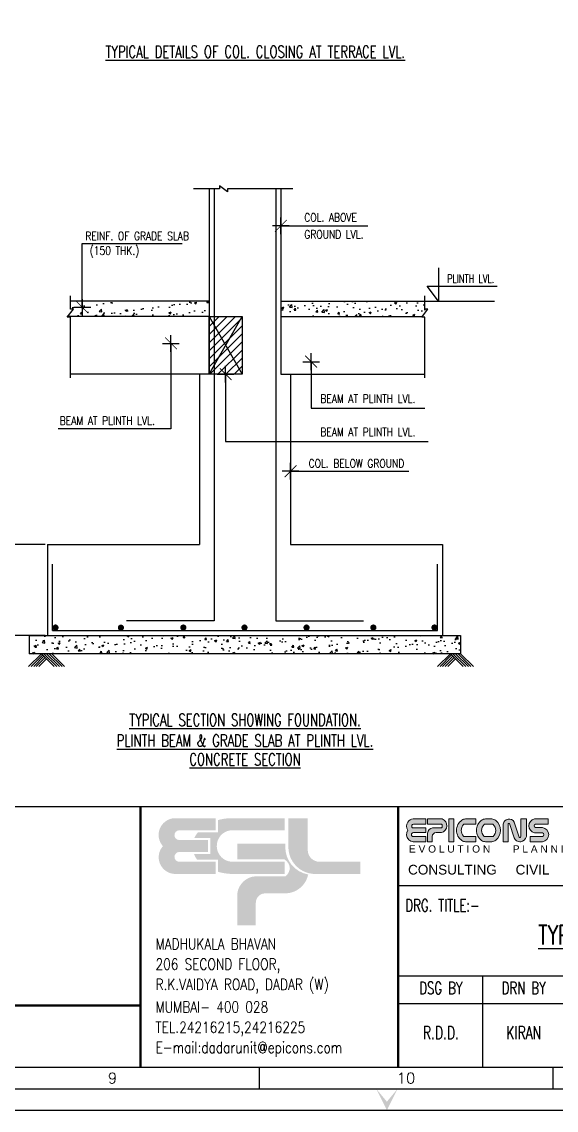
# Model space of a CAD drawing. Extents: x 520771 to 639546, y -254136 to -170582.
# Drawn here: x 601327 to 618923, y -254136 to -218305 of the extents above; entities that cross this region are included whole.
import ezdxf
from ezdxf.enums import TextEntityAlignment as Align
from ezdxf.lldxf.tags import DXFTag

# ---------------------------------------------------------------- set-up
doc = ezdxf.new("R2010")
doc.units = 0
doc.header["$LTSCALE"] = 500
doc.header["$MEASUREMENT"] = 0
doc.layers.get('DEFPOINTS').update_dxf_attribs({"color": 4})
for name, color, linetype, lineweight in [('00 ECPL LOGO', 250, 'Continuous', 20), ('00 ELEV-2', 9, 'Continuous', 30), ('HEADING-TXT', 1, 'Continuous', 25)]:
    doc.layers.add(name, color=color, linetype=linetype, lineweight=lineweight)
for name, color, linetype in [('BEAM', 4, 'Continuous'), ('BRAKE LINE', 8, 'Continuous'), ('DIM', 5, 'Continuous'), ('FOOT', 4, 'Continuous'), ('P.C.C.', 8, 'Continuous'), ('PNA', 10, 'Continuous'), ('REINFORCEMENT', 6, 'Continuous'), ('S-BEAM OUTER', 4, 'Continuous'), ('S-CUT LINE', 8, 'Continuous'), ('S-LEVEL SECTION', 3, 'Continuous'), ('S-TEXT-1', 4, 'Continuous'), ('ST', 6, 'Continuous'), ('TEXT', 4, 'Continuous'), ('TEXT (SHEET)', 4, 'Continuous'), ('TXT', 4, 'Continuous')]:
    doc.layers.add(name, color=color, linetype=linetype)
doc.styles.add('ROMANS', font='r.shx', dxfattribs={"width": 0.7, "bigfont": 'bigfont.shx'})
doc.styles.add('ROMENT', font='r.shx', dxfattribs={"bigfont": 'bigfont.shx'})
doc.styles.add('SEC. TEXT', font='arial.ttf', dxfattribs={"height": 180})
tags = doc.linetypes.add('HIDDEN', pattern=[0.375, 0.25, -0.125]).pattern_tags.tags
tags[6:7] = [DXFTag(74, 4), DXFTag(75, 0), DXFTag(340, '0'), DXFTag(46, 1.0), DXFTag(50, 0.0), DXFTag(44, 0.0), DXFTag(45, 0.0)]
tags[4:5] = [DXFTag(74, 4), DXFTag(75, 0), DXFTag(340, '0'), DXFTag(46, 1.0), DXFTag(50, 0.0), DXFTag(44, 0.0), DXFTag(45, 0.0)]
doc.dimstyles.new('Copy of INT2TIMES', dxfattribs={"dimtxt": 300, "dimasz": 275, "dimexe": 75, "dimexo": 75, "dimgap": 40, "dimtad": 1, "dimdec": 0, "dimlfac": 0.5, "dimrnd": 5, "dimzin": 0, "dimdsep": 46, "dimtxsty": 'ROMANS', "dimcen": -1, "dimclrd": 5, "dimclre": 5, "dimclrt": 4, "dimadec": 0, "dimazin": 0, "dimtfac": 1, "dimtdec": 0, "dimtix": 1, "dimtofl": 0, "dimtmove": 2, "dimatfit": 3, "dimfxl": 1, "dimtolj": 1, "dimtzin": 0, "dimarcsym": 0})
doc.dimstyles.new('INT$7', dxfattribs={"dimtxt": 9, "dimasz": 8, "dimexe": 8, "dimexo": 3, "dimgap": 2, "dimtad": 1, "dimdec": 0, "dimzin": 0, "dimdsep": 46, "dimtxsty": 'ROMANS', "dimblk": 'DIMTICK', "dimcen": -0.25, "dimclrd": 5, "dimclre": 5, "dimclrt": 4, "dimadec": 0, "dimazin": 0, "dimtfac": 1, "dimtdec": 0, "dimtix": 1, "dimtofl": 0, "dimtmove": 2, "dimatfit": 3, "dimldrblk": 'DIMTICK', "dimfxl": 1, "dimtolj": 1, "dimtzin": 0, "dimarcsym": 0})
pattern_1 = [(49.99999999999999, (-137570.0930868478, -79479.31224440603), (717.2601826007532, -62.7521349825951), [75, -825]), (355, (-137570.0930868478, -79479.31224440603), (-138.751333613, 752.1921337000117), [60, -660]), (100.45144446, (-137510.3214058464, -79484.54158840614), (578.5088467271117, 689.4399909686293), [63.74019199999999, -701.1421119999994]), (46.18419999999999, (-137570.0930868478, -79279.31224440603), (1067.241330671572, -165.5192807930765), [112.4999999999998, -1237.499999999997]), (96.63563548999991, (-137481.1563418477, -79293.1055514061), (934.6619456742284, 974.1186007745504), [95.61034199999976, -1051.713759999996]), (351.1841639899999, (-137570.0930868478, -79279.31224440603), (934.6619450547732, 974.1186002699899), [90, -990.000001]), (21, (-137470.0930868459, -79329.31224440603), (596.9070521184617, -402.6188906653388), [75, -825]), (326, (-137470.0930868459, -79329.31224440603), (243.3153319215817, 725.150045046853), [60, -660]), (71.45144474, (-137420.3508328467, -79362.86381840619), (840.2223767299713, 322.5311528063538), [63.74019000000001, -701.142112]), (37.50000000000001, (-137570.0930868478, -79479.31224440603), (12.15985531729067, 332.8938538313115), [0, -652, 0, -670, 0, -662.5]), (7.499999999999999, (-137570.0930868478, -79479.31224440603), (263.0695374421486, 394.4117118823602), [0, -382, 0, -637, 0, -252.5]), (327.5, (-137793.0930868478, -79479.31224440603), (533.822436172409, -22.5548717343798), [0, -250, 0, -780, 0, -1035]), (317.5, (-137893.0930868478, -79479.31224440603), (583.1861693423863, 100.1049823323176), [0, -325, 0, -518, 0, -735])]

# ---------------------------------------------------------------- blocks, each defined once
blk = doc.blocks.new('FOLDER')
at = {"layer": 'PNA'}
for points in [[(-1250.000000000007, 2500.000000000011), (-7.275957614183426e-12, 9.094947017729282e-12), (-7.275957614183426e-12, 1000.000000000013)], [(1249.999999999993, 2500.000000000011), (-7.275957614183426e-12, 1.091393642127514e-11), (-7.275957614183426e-12, 1000.000000000013)]]:
    blk.add_solid(points, dxfattribs=at)
blk = doc.blocks.new('ecpl logo')
at = {"layer": '00 ECPL LOGO'}
for color, points in [(256, [(350.5923017840832, -827.3267646749155, 0.6211107766520269), (585.6956766806543, -1401.328495729074), (1441.580561602488, -1401.328495729074), (1441.580561602488, -1150.505894487258), (682.1465192530304, -1150.505894478527, -0.9176221918792226), (682.1465193368495, -948.3661412894144), (1284.753419801593, -948.3661412894144), (1284.753419801593, -701.6520430384553), (682.1427403278649, -701.6520430297242, -0.9261635560527762), (682.1427404675633, -501.2550825856742), (1441.580561602488, -501.2550825856742), (1441.580561602488, -251.4789943037322), (581.1371545568109, -251.4789944477961, 0.6211107754214121), (350.592301979661, -827.3267644871958)]), (152, [(2940.105701673776, -251.4789943037322), (2940.105701673776, -862.971214949328, 0.3843289899379761), (3452.513358265162, -1401.328495729074), (4422.41144663468, -1401.328495729074), (4422.41144663468, -1150.505894487258), (3581.901233483106, -1150.505894487258, -0.414213562373095), (3339.846685266122, -908.4513462912291), (3339.846685266122, -251.4789943037322)]), (140, [(1886.913960173726, -778.8795466410811), (1886.913960173726, -1102.171838812472), (2861.933885773644, -1102.171838812472, -0.232111075158916), (2971.366746991873, -1281.433199605788, -0.1944005010835786), (2882.508521990851, -1449.662551403861), (2268.549262423068, -1449.662551456247, 0.364673925500523), (1886.913960173726, -1802.130281762918), (1886.913960173726, -2463.096533795004), (2268.549263596535, -2463.096533795004), (2268.549263596535, -1995.773920317122, -0.414213562373095), (2462.192902125418, -1802.130281762918), (2898.77458695136, -1802.130281762918, 0.3384985092886884), (3349.859607273713, -1412.404585559096, -0.3712723023390945), (2876.652473377064, -838.6422472081613), (2876.652473377064, -778.8795466410811)])]:
    blk.add_hatch(color=color, dxfattribs=at).paths.add_polyline_path(points)
h = blk.add_hatch(color=253, dxfattribs=at)
h.dxf.hatch_style = 1
h.paths.add_polyline_path([(994.6430252101272, -993.000769692997, 0.07147990656765756), (1056.301176574081, -1105.871266083675), (1486.215190000832, -1105.871266083675), (1486.215192291886, -1356.162420097797, 0.06538685948012943), (1775.568867994472, -1401.328495729074), (2861.933885773644, -1401.328495729074), (2861.933885773644, -1150.505894487258), (1775.56886729598, -1150.505894456699, -0.9108260288633195), (1741.57230668515, -501.2550825856742), (2861.933885773644, -501.2550825856742), (2861.933885773644, -251.4789943037322), (1775.568867603317, -251.4789942993666, 0.06948349696830311), (1486.215190000832, -290.5364665922825), (1486.215190000832, -545.8897109892569), (1070.519493751228, -545.8897109892569, 0.07240665332994954), (1002.553966509178, -657.0174146348727), (1329.388048227876, -657.0174146348727), (1329.388048227876, -993.000769692997)])
blk = doc.blocks.new('A1')
at = {"layer": '00 ECPL LOGO'}
h = blk.add_hatch(color=4, dxfattribs=at)
h.dxf.hatch_style = 1
h.paths.add_polyline_path([(65416.32532748685, 6563.977294792627), (65416.32532748685, 6681.606720985817), (65122.64717003994, 6681.606720985817, 0.2616358707957879), (64999.20911335491, 6612.268652477624, 0.2858408379366701), (65001.02320492745, 6424.015911918688, 0.3449017254041466), (65022.46170566243, 6205.467131383573, 0.2049917351981788), (65127.02924660046, 6160.71563819863), (65416.32532748685, 6160.71563819863), (65416.32532748685, 6276.364819689277), (65134.14768455934, 6276.364819689277, -1), (65127.5847165446, 6369.653135817354), (65416.32532748685, 6369.653135817354), (65416.32532748685, 6475.849178363658), (65134.14768455934, 6475.849178363658, -1), (65132.24577751209, 6563.977294792627)])
h = blk.add_hatch(color=4, dxfattribs=at)
h.dxf.hatch_style = 1
h.paths.add_polyline_path([(65787.26707784284, 6681.606720985817), (65454.73051124171, 6681.606720985817), (65454.73051124171, 6563.977294792627), (65771.07821604155, 6563.977294792627, -0.4405445300967682), (65771.07821604155, 6475.849178363658), (65570.36523839191, 6475.849178363658, 0.4142135623730951), (65454.73051124171, 6360.214451213806), (65454.73051124171, 6160.71563819863), (65563.02243321773, 6160.71563819863), (65563.02243321773, 6282.927090455052, -0.4142135623730951), (65649.74847858038, 6369.653135817354), (65771.07821604155, 6369.653135817354, 0.7578110330704236)])
h.paths.add_polyline_path([(66057.33198310074, 6681.606720985817), (65944.28458297078, 6681.606720985817), (65944.28458297078, 6160.71563819863), (66057.33198310074, 6160.71563819863)])
h.paths.add_polyline_path([(66562.0342040864, 6681.606720985817), (66323.9561476811, 6681.606720985817, 0.1542751128099965), (66240.88280960929, 6655.349480169449, 0.5196721722076538), (66240.88280969032, 6186.972878957955, 0.1542751126342965), (66323.9561476811, 6160.71563819863), (66562.0342040864, 6160.71563819863), (66562.0342040864, 6276.364819689277), (66298.90385112085, 6276.364819689277, -0.210355668819247), (66277.58427957364, 6285.749471366611, -0.3887068919456219), (66277.58427976829, 6554.592643327635, -0.2103556662197497), (66298.90385112085, 6563.977294792627), (66562.0342040864, 6563.977294792627)])
h.paths.add_polyline_path([(66927.36438659963, 6681.606720985817), (66780.21013388794, 6681.606720985817, 0.1590184077039844), (66694.96065552544, 6653.790873088148, 0.5079685555607164), (66694.96065552544, 6188.531486096299, 0.1590184077039775), (66780.21013388794, 6160.71563819863), (66927.36438659963, 6160.71563819863, 0.1737914576711908), (67019.18101020542, 6193.623458290096, 0.4723113917507903), (67019.18101036467, 6648.698900762569, 0.1737914580408644)])
h.paths.add_polyline_path([(66937.51138444908, 6563.977294792627, -0.1850521213143653), (66956.83121761691, 6556.573401519885, -0.4458936489019866), (66956.83121761691, 6283.768712962252, -0.1850521213142943), (66937.51138444908, 6276.364819689277), (66774.01034632802, 6276.364819689277, -0.1850521213143657), (66754.6905131602, 6283.768712962252, -0.4458936489019796), (66754.6905131602, 6556.573401519769, -0.1850521213142969), (66774.01034632802, 6563.977294792627)], flags=16)
h.paths.add_polyline_path([(67443.86440281395, 6611.189439728014, 0.7234346587531432), (67189.54050530691, 6563.977294792627), (67189.54050530691, 6160.71563819863), (67301.77846234583, 6160.71563819863), (67301.77846234583, 6563.977294792627, -0.7234346587529217), (67330.30066627462, 6575.377102972563), (67436.97580039513, 6251.559891877552, 0.7240771278037909), (67721.21452640009, 6276.611389815198), (67721.21452640009, 6681.606720985817), (67592.10835353762, 6681.606720985817), (67592.10835353762, 6277.946643620702, -0.7556609249475357), (67557.41019744903, 6266.516026816769)])
h.paths.add_polyline_path([(68218.01022291847, 6681.606720985817), (67905.05928822805, 6681.606720985817, 0.8237132352941078), (67905.05928822805, 6367.080263138372), (68089.46776935004, 6367.080263138372, -0.7132718676577892), (68089.46776935004, 6276.364819689277), (67808.88010392163, 6276.364819689277), (67808.88010392163, 6160.71563819863), (68089.46776935004, 6160.71563819863, 0.9003086005635502), (68089.46776935004, 6483.900246241452), (67927.56469699938, 6483.900246241452, -0.7469314079422107), (67927.56469699938, 6563.977294792627), (68218.01022291847, 6563.977294792627)])
at = {"color": 1}
for p, q in [((81794.4318832634, 6959.289192335507), (1968.578384675551, 6959.289192335536)), ((64791.55079205532, 5159.289192335551), (81794.4318832634, 5159.289192335551)), ((64791.55079205532, 3084.289192335173), (81794.4318832634, 3084.289192335071)), ((64791.55079205532, 2451.499543687534), (72548.36936675292, 2451.499543687491))]:
    blk.add_line(p, q, dxfattribs=at)
at = {"color": 5, "linetype": 'ByBlock', "lineweight": -2}
blk.add_line((66725.47478637681, 984.2891923351581), (66725.47478637681, 3084.289192335158), dxfattribs=at)
at = {"flags": 128}
blk.add_lwpolyline([(0, 0), (82778.72107559827, 0), (82778.72107559827, 58231.27883652772), (0, 58231.27883652772)], close=True, dxfattribs=at)
at = {"color": 1, "const_width": 56.63299663299664}
for points in [[(58867.29756377148, 984.2891923351581), (58867.29756377148, 6959.289192335536)], [(64777.49217338779, 984.2891923351581), (64777.49217338779, 6959.289192335536)], [(43041.38781218952, 984.7089478287253), (43041.38781218952, 2400.53386365394), (58867.2975637716, 2400.53386365394)]]:
    blk.add_lwpolyline(points, dxfattribs=at)
at = {"layer": '00 ECPL LOGO', "color": 4}
for p, q in [((65416.32532748685, 6681.606720985817), (65122.64717003994, 6681.606720985817)), ((65134.14768455934, 6563.977294792627), (65416.32532748685, 6563.977294792627)), ((65416.32532748685, 6563.977294792627), (65416.32532748685, 6681.606720985817)), ((65787.26707784284, 6681.606720985817), (65454.73051124171, 6681.606720985817)), ((65454.73051124171, 6681.606720985817), (65454.73051124171, 6563.977294792627)), ((65771.07821604155, 6563.977294792627), (65454.73051124171, 6563.977294792627)), ((65944.28458297078, 6681.606720985817), (66057.33198310074, 6681.606720985817)), ((65944.28458297078, 6681.606720985817), (65944.28458297078, 6160.71563819863)), ((66057.33198310074, 6681.606720985817), (66057.33198310074, 6160.71563819863)), ((66298.90385112085, 6563.977294792627), (66562.0342040864, 6563.977294792627)), ((66323.9561476811, 6681.606720985817), (66562.0342040864, 6681.606720985817)), ((66562.0342040864, 6563.977294792627), (66562.0342040864, 6681.606720985817)), ((66774.01034632802, 6563.977294792627), (66937.51138444908, 6563.977294792627)), ((66780.21013388794, 6681.606720985817), (66927.36438659963, 6681.606720985817)), ((67189.54050530691, 6563.977294792627), (67189.54050530691, 6160.71563819863)), ((67301.77846234583, 6563.977294792627), (67301.77846234583, 6160.71563819863)), ((67330.30066627462, 6575.377102972563), (67436.97580039513, 6251.559891877552)), ((67443.86440281395, 6611.189439728014), (67557.41019744903, 6266.516026816769)), ((67592.10835353762, 6681.606720985817), (67721.21452640009, 6681.606720985817)), ((67721.21452640009, 6681.606720985817), (67592.10835353762, 6681.606720985817)), ((67592.10835353762, 6681.606720985817), (67592.10835353762, 6276.364819689277)), ((67721.1567090369, 6563.977294792627), (67721.21452640009, 6563.977294792627)), ((67721.21452640009, 6681.606720985817), (67721.21452640009, 6276.364819689277)), ((67905.05928822805, 6681.606720985817), (68218.01022291847, 6681.606720985817)), ((68218.01022291847, 6681.606720985817), (67905.05928822805, 6681.606720985817)), ((67927.56469699938, 6563.977294792627), (68218.01022291847, 6563.977294792627)), ((68218.01022291847, 6563.977294792627), (68218.01022291847, 6681.606720985817)), ((65127.5847165446, 6369.653135817354), (65416.32532748685, 6369.653135817354)), ((65416.32532748685, 6276.364819689277), (65127.5847165446, 6276.364819689277)), ((65416.32532748685, 6475.849178363658), (65134.14768455934, 6475.849178363658)), ((65416.32532748685, 6369.653135817354), (65416.32532748685, 6475.849178363658)), ((65416.32532748685, 6160.71563819863), (65416.32532748685, 6276.364819689277)), ((65454.73051124171, 6360.214451213806), (65454.73051124171, 6160.71563819863)), ((65563.02243321773, 6282.927090455052), (65563.02243321773, 6160.71563819863)), ((65771.07821604155, 6475.849178363658), (65570.36523839191, 6475.849178363658)), ((65649.74847858038, 6369.653135817354), (65771.07821604155, 6369.653135817354)), ((66298.90385112085, 6276.364819689277), (66562.0342040864, 6276.364819689277)), ((66562.0342040864, 6160.71563819863), (66562.0342040864, 6276.364819689277)), ((66774.01034632802, 6276.364819689277), (66937.51138444908, 6276.364819689277)), ((67721.1567090369, 6276.364819689277), (67721.21452640009, 6276.364819689277)), ((67808.88010392163, 6160.71563819863), (67808.88010392163, 6276.364819689277)), ((67808.88010392163, 6276.364819689277), (68089.46776935004, 6276.364819689277)), ((68089.46776935004, 6367.080263138372), (67905.05928822805, 6367.080263138372)), ((68089.46776935004, 6483.900246241452), (67927.56469699938, 6483.900246241452)), ((65127.02924660046, 6160.71563819863), (65416.32532748685, 6160.71563819863)), ((65454.73051124171, 6160.71563819863), (65563.02243321773, 6160.71563819863)), ((65944.28458297078, 6160.71563819863), (66057.33198310074, 6160.71563819863)), ((66323.9561476811, 6160.71563819863), (66562.0342040864, 6160.71563819863)), ((66927.36438659963, 6160.71563819863), (66780.21013388794, 6160.71563819863)), ((67189.54050530691, 6160.71563819863), (67301.77846234583, 6160.71563819863)), ((67569.09814342123, 6160.71563819863), (67592.10835353762, 6160.71563819863)), ((67592.10835353762, 6161.580346120145), (67592.10835353762, 6160.71563819863)), ((67808.88010392163, 6160.71563819863), (68089.46776935004, 6160.71563819863)), ((67808.88010392163, 6160.71563819863), (68089.46776935004, 6160.71563819863))]:
    blk.add_line(p, q, dxfattribs=at)
for centre, radius, start, end in [((65151.31179876078, 6519.599274192095), 178.1090693356068, 148.6479732635842, 212.4563104898029), ((65122.64717003994, 6537.063312048531), 144.5434089372795, 90, 148.6479732635842), ((65133.19673103571, 6519.913236578084), 44.07431836043931, 88.76368251251077, 271.2363174874893), ((65735.36039194942, 6527.90356965791), 162.2312015877308, 282.7187938278981, 71.33979594169), ((65730.77340443723, 6519.913236578084), 59.71699142428344, 312.4487438902149, 47.55125610978516), ((66405.3553487492, 6421.161179592224), 286.1736819806594, 125.0807431346104, 234.9192568653897), ((66424.36765452672, 6420.17105724101), 199.0339717520569, 137.5170929364824, 222.4829070635176), ((66323.9561476811, 6537.063312048531), 144.5434089372795, 90, 125.0807431346104), ((66298.90385112085, 6535.068613005193), 28.9086817874559, 90, 137.5170929364824), ((66864.85677813191, 6421.161179592224), 288.0646919929133, 126.1417248956484, 233.8582751043516), ((66877.2339426569, 6420.17105724101), 183.3643685057524, 131.9364226659608, 228.0635773340392), ((66780.21013388794, 6537.063312048531), 144.5434089372795, 90, 126.1417248956484), ((66774.01034632802, 6535.068613005193), 28.9086817874559, 90, 131.9364226659608), ((66927.36438659963, 6537.063312048531), 144.5434089372795, 50.56377907177676, 90), ((66937.51138444908, 6535.068613005193), 28.9086817874559, 48.06357733403919, 90), ((66834.28778812021, 6420.17105724101), 183.3643685057524, 311.9364226659608, 48.06357733403919), ((66832.03853077732, 6421.161179592224), 294.6111373011806, 309.4362209282232, 50.56377907177676), ((67324.47900472034, 6545.692394595682), 136.1717158559507, 28.74999002355015, 172.2831131432709), ((67317.91728424758, 6564.979162729434), 16.16988904493877, 40.01913361405541, 183.5522566012543), ((67935.74932479404, 6524.343492062037), 160.2298396551782, 101.0425293356324, 258.9574706643676), ((67939.41369010333, 6523.938770517098), 41.75502441325787, 106.4855827722964, 253.5144172277036), ((65151.31179876078, 6328.432549645398), 178.1090693356068, 147.5436895101971, 223.6612391568558), ((65130.86620055244, 6323.008977753432), 46.75944416687025, 94.0242108105226, 265.9757891894773), ((65570.36523839191, 6360.214451213806), 115.6347271498236, 90, 180), ((65649.74847858038, 6282.927090455052), 86.72604536236769, 90, 180), ((66298.90385112085, 6305.273501476828), 28.9086817874559, 222.4829070635176, 270), ((66774.01034632802, 6305.273501476828), 28.9086817874559, 228.0635773340392, 270), ((66937.51138444908, 6305.273501476828), 28.9086817874559, 270, 311.9364226659608), ((67574.98050987173, 6310.771227435764), 150.1708430300543, 203.2218972678693, 346.7550203263906), ((67573.13703111478, 6277.155731655048), 18.98780177418235, 214.0796055260319, 357.6127288318702), ((68072.46650950529, 6322.307942220099), 162.4842009405122, 276.0060404719663, 83.99395952803374), ((68073.84842747182, 6321.722541413825), 47.97172876551447, 289.0016101700561, 70.99838982994393), ((65127.02924660046, 6305.259047135916), 144.5434089372795, 223.6612391568558, 270), ((66323.9561476811, 6305.259047135916), 144.5434089372795, 234.9192568653897, 270), ((66780.21013388794, 6305.259047135916), 144.5434089372795, 233.8582751043516, 270), ((66927.36438659963, 6305.259047135916), 144.5434089372795, 270, 309.4362209282232)]:
    blk.add_arc(centre, radius, start, end, dxfattribs=at)
at = {"layer": 'PNA'}
for p, q in [((61591.89621053264, 984.2891923351581), (61591.89621053264, 492.1445961663285)), ((68326.07476810983, 984.2891923351581), (68326.07476810983, 492.1445961663285))]:
    blk.add_line(p, q, dxfattribs=at)
at = {"layer": 'PNA', "color": 1}
for points in [[(984.2891923375428, 492.1445961663285), (82286.57647943217, 492.1445961663285), (82286.57647943217, 57739.13424035889), (984.2891923375428, 57739.13424035889)], [(1968.578384675551, 984.2891923351581), (81794.4318832634, 984.2891923351581), (81794.4318832634, 57246.98964419006), (1968.578384675551, 57246.98964419006)]]:
    blk.add_lwpolyline(points, close=True, dxfattribs=at)
at = {"layer": '00 ELEV-2', "xscale": 1.111872376440611, "yscale": 1.111872376440611, "zscale": 1.111872376440611}
blk.add_blockref('ecpl logo', (58991.01074215595, 6979.091461513281), dxfattribs=at)
at = {"layer": 'PNA', "xscale": 0.1968578388914466, "yscale": 0.1968578388914466, "zscale": 0.1968578388914466}
blk.add_blockref('FOLDER', (64520.15655773412, -2.499291440472007e-09), dxfattribs=at)
at = {"layer": '00 ECPL LOGO', "color": 4, "attachment_point": 1, "style": 'SEC. TEXT'}
for s, insert, char_height, width in [('\\pt3669.2;E V O L U T I O N        P L A N N I N G         I N V E S T I G A T I O N         C O N C R E T E        A N D         S T E E L', (65026.8664545744, 6077.555060335524), 166.7808564660918, 445502.2578466097), ('\\pt4892.2;CONSULTING     CIVIL      AND      STRUCTURAL      ENGINEERS', (65005.86763287347, 5630.14524899141), 222.3744752881223, 495763.2235363796)]:
    blk.add_mtext(s, dxfattribs=dict(at, insert=insert, char_height=char_height, width=width))
at = {"layer": 'PNA', "style": 'ROMANS'}
for s, p in [('9', (58225.62717273424, 738.2168942507724)), ('10', (64959.8057303112, 738.2168942507724))]:
    blk.add_text(s, height=246.0722980844176, dxfattribs=at).set_placement(p, align=Align.MIDDLE)
at = {"layer": 'S-TEXT-1', "style": 'ROMANS', "width": 0.8}
for s, p in [('MADHUKALA BHAVAN', (59211.65471271623, 3687.784366143607, 6.987044411236494)), ('206 SECOND FLOOR,', (59211.65471271623, 3223.178257771508, 6.987044411236494)), ('R.K.VAIDYA ROAD, DADAR (W)', (59211.65471271623, 2758.572149399757, 6.987044411236494)), ('MUMBAI- 400 028', (59211.65471271623, 2240.868200071129, 6.987044411236494)), ('TEL.24216215,24216225', (59211.65471271623, 1776.262091699378, 6.987044411236494)), ('E-mail:dadarunit@epicons.com', (59211.65471271623, 1311.655983327511, 6.987044411236494))]:
    blk.add_text(s, height=255.5333596045149, dxfattribs=at).set_placement(p)
at = {"layer": 'TEXT (SHEET)', "color": 4, "style": 'ROMANS', "width": 0.7}
blk.add_text('DRG. TITLE:-', height=283.1649831649832, dxfattribs=at).set_placement((64943.52077220182, 4700.716712935146), align=Align.MIDDLE_LEFT)
for s, p in [('DSG BY', (65758.51278921613, 2803.234901883799)), ('DRN BY', (67658.70635994687, 2803.234901883799))]:
    blk.add_text(s, height=283.1649831649832, dxfattribs=at).set_placement(p, align=Align.MIDDLE_CENTER)
blk = doc.blocks.new('DIMTICK')
for p, q in [((-1, 0), (1, 0)), ((0, 1), (0, -1))]:
    blk.add_line(p, q)
at = {"color": 2, "const_width": 0.1}
blk.add_lwpolyline([(0.7071067811865461, 0.7071067811865461), (-0.7071067811865479, -0.7071067811865461)], dxfattribs=at)
blk = doc.blocks.new('*D90')
at = {"layer": 'DEFPOINTS', "color": 0, "ltscale": 2, "transparency": 16777216}
for p in [(602176.5922503334, -235507.3947419332), (600918.0239226262, -238507.3947419332), (602176.5922503334, -238507.3947419332)]:
    blk.add_point(p, dxfattribs=at)
at = {"layer": 'DIM', "color": 5, "lineweight": -2, "ltscale": 2, "transparency": 16777216}
for p, q in [((602101.5922503334, -235507.3947419332), (600843.0239226262, -235507.3947419332)), ((600918.0239226262, -235782.3947419332), (600918.0239226262, -238232.3947419332)), ((602101.5922503334, -238507.3947419332), (600843.0239226262, -238507.3947419332))]:
    blk.add_line(p, q, dxfattribs=at)
at = {"layer": 'DIM', "color": 5, "ltscale": 2, "transparency": 16777216}
for points in [[(600872.1905892928, -235782.3947419332), (600963.8572559595, -235782.3947419332), (600918.0239226262, -235507.3947419332)], [(600872.1905892928, -238232.3947419332), (600963.8572559595, -238232.3947419332), (600918.0239226262, -238507.3947419332)]]:
    blk.add_solid(points, dxfattribs=at)
at = {"layer": 'DIM', "color": 4, "ltscale": 2, "transparency": 16777216, "insert": (600728.0239226262, -237007.394741933), "char_height": 300, "attachment_point": 5, "rotation": 90, "style": 'ROMANS'}
blk.add_mtext('\\A1;D', dxfattribs=at)

msp = doc.modelspace()

# ---------------------------------------------------------------- hatches: boundary and pattern name
at = {"layer": 'P.C.C.'}
h = msp.add_hatch(dxfattribs=at)
h.set_pattern_fill('AR-CONC', color=9, scale=100, style=0)
h.set_pattern_definition(pattern_1)
h.paths.add_polyline_path([(607496.5008998367, -228006.4080857661), (607496.5008998367, -227506.4080857661), (602933.1435074576, -227506.4080857661), (602933.1435074576, -227766.2760118072), (603031.3211705361, -227766.2760118072), (602843.9189291152, -228006.4080857661)])
h.paths.add_polyline_path([(614511.4948490125, -228006.4080857661), (614698.8970904334, -227766.2760118072), (614600.7194273558, -227766.2760118072), (614600.7194273558, -227506.4080857661), (609856.5008998367, -227506.4080857661), (609856.5008998367, -228006.4080857661)])
h = msp.add_hatch(dxfattribs=at)
h.set_pattern_fill('AR-CONC', color=9, scale=100, style=0)
h.set_pattern_definition(pattern_1)
h.paths.add_polyline_path([(606831.2053841047, -238507.3947419332), (606831.2053841047, -239107.3947419332), (615776.318198846, -239107.3947419332), (615776.318198846, -238507.3947419332)])
h.paths.add_polyline_path([(606831.2053841047, -239107.3947419332), (606831.2053841047, -238507.3947419332), (601576.5922503315, -238507.3947419332), (601576.5922503315, -239107.3947419332)])
at = {"layer": 'S-BEAM OUTER'}
h = msp.add_hatch(dxfattribs=at)
h.set_pattern_fill('ANSI31', color=8, scale=1500)
h.set_pattern_definition([(45, (-137250.0930868478, -79479.31224440603), (-132.5825214724776, 132.5825214724777), [])])
h.paths.add_polyline_path([(607496.5008998367, -228006.4080857661), (608581.4817433648, -228006.4080857661), (608581.4817433648, -229906.4080857661), (607496.5008998367, -229906.4080857661)])

# ---------------------------------------------------------------- linework, layer by layer
at = {"layer": 'BEAM'}
for p, q in [((607496.5008998367, -223800.4692220239), (607496.5008998367, -227506.4080857661)), ((609856.5008998367, -223800.4692220239), (609856.5008998367, -227506.4080857661)), ((607496.5008998367, -227506.4080857661), (602933.1435074576, -227506.4080857661)), ((607496.5008998367, -227506.4080857661), (607496.5008998367, -228006.4080857661)), ((609856.5008998367, -227506.4080857661), (614600.7194273558, -227506.4080857661)), ((609856.5008998367, -227506.4080857661), (609856.5008998367, -228006.4080857661)), ((607496.5008998367, -228006.4080857661), (602843.9189291152, -228006.4080857661)), ((609856.5008998367, -228006.4080857661), (614511.4948490125, -228006.4080857661)), ((607496.5008998367, -229906.4080857661), (602933.1435074576, -229906.4080857661)), ((607176.5008998376, -229906.4080857661), (607176.5008998376, -235507.3947419332)), ((609856.5008998367, -229906.4080857661), (614600.7194273558, -229906.4080857661)), ((610176.5008998367, -229906.4080857661), (610176.5008998367, -235507.3947419332))]:
    msp.add_line(p, q, dxfattribs=at)
at = {"layer": 'BEAM', "color": 8, "linetype": 'HIDDEN', "ltscale": 0.9}
for p, q in [((607496.5008998367, -228006.4080857661), (607496.5008998367, -229906.4080857661)), ((609856.5008998367, -228006.4080857661), (609856.5008998367, -229906.4080857661))]:
    msp.add_line(p, q, dxfattribs=at)
at = {"layer": 'BRAKE LINE', "ltscale": 2}
for points in [[(610248.1653445663, -223800.4692220239), (608101.825966175, -223800.4692220239), (608101.825966175, -223906.8282580239), (607839.7382697922, -223702.2915589449), (607839.7382697922, -223800.4692220239), (606977.6740866734, -223800.4692220239)], [(602933.1435074576, -230028.468416028), (602933.1435074576, -228028.3637081881), (602826.7844714562, -228028.3637081881), (603031.3211705361, -227766.2760118072), (602933.1435074576, -227766.2760118072), (602933.1435074576, -227330.4464992399)], [(614600.7194273558, -230028.468416028), (614600.7194273558, -228028.3637081881), (614494.3603913535, -228028.3637081881), (614698.8970904334, -227766.2760118072), (614600.7194273558, -227766.2760118072), (614600.7194273558, -227330.4464992399)]]:
    msp.add_lwpolyline(points, dxfattribs=at)
at = {"layer": 'DEFPOINTS', "color": 0, "linetype": 'ByBlock'}
msp.add_point((610176.5008998367, -229906.4080857661), dxfattribs=at)
at = {"layer": 'FOOT', "linetype": 'Continuous'}
for p, q in [((602176.5922503334, -235507.3947419332), (607176.5008998376, -235507.3947419332)), ((602176.5922503334, -235507.3947419332), (602176.5922503334, -238507.3947419332)), ((610176.4095493408, -235507.3947419332), (615176.318198845, -235507.3947419332)), ((615176.318198845, -235507.3947419332), (615176.318198845, -238507.3947419332)), ((601576.5922503315, -238507.3947419332), (615776.318198846, -238507.3947419271)), ((601576.5922503315, -238507.3947419332), (601576.5922503315, -239107.3947419332)), ((615776.318198846, -238507.3947419332), (615776.318198846, -239107.3947419332)), ((615776.318198846, -239107.3947419332), (601576.5922503315, -239107.3947419332))]:
    msp.add_line(p, q, dxfattribs=at)
at = {"layer": 'P.C.C.', "color": 9}
for p, q in [((601549.8361559587, -239531.6588106438), (601974.1002246703, -239107.3947419332)), ((601634.6889697008, -239531.6588106438), (602016.5266315409, -239149.8211488037)), ((601719.541783442, -239531.6588106438), (602058.9530384124, -239192.2475556762)), ((601804.394597186, -239531.6588106438), (602101.3794452848, -239234.6739625459)), ((601889.2474109291, -239531.6588106438), (602143.8058521564, -239277.1003694179)), ((602398.3642933809, -239531.6588106438), (601974.1002246703, -239107.3947419332)), ((602483.2171071249, -239531.6588106438), (602058.9530384124, -239107.3947419332)), ((602568.069920866, -239531.6588106438), (602143.8058521564, -239107.3947419332)), ((602652.92273461, -239531.6588106438), (602228.6586658976, -239107.3947419332)), ((602737.7755483512, -239531.6588106438), (602313.5114796415, -239107.3947419332)), ((615012.6428751622, -239531.6588106438), (615436.9069438765, -239107.3947419332)), ((615097.4956889062, -239531.6588106438), (615479.3333507471, -239149.8211488037)), ((615182.3485026474, -239531.6588106438), (615521.7597576177, -239192.2475556762)), ((615267.2013163914, -239531.6588106438), (615564.1861644883, -239234.6739625459)), ((615352.0541301353, -239531.6588106438), (615606.6125713608, -239277.1003694179)), ((615861.1710125871, -239531.6588106438), (615436.9069438765, -239107.3947419332)), ((615946.0238263311, -239531.6588106438), (615521.7597576177, -239107.3947419332)), ((616030.8766400714, -239531.6588106438), (615606.6125713608, -239107.3947419332)), ((616115.7294538163, -239531.6588106438), (615691.4653851029, -239107.3947419332)), ((616200.5822675566, -239531.6588106438), (615776.318198846, -239107.3947419332))]:
    msp.add_line(p, q, dxfattribs=at)
at = {"layer": 'REINFORCEMENT', "linetype": 'Continuous'}
for p, q in [((602336.5922503315, -238347.3947419332), (602336.5922503315, -236156.2912842248)), ((615016.4095493408, -238347.3947419332), (615016.4095493408, -236156.2912842248)), ((602336.5922503315, -238347.3947419332), (615016.4095493408, -238347.3947419332))]:
    msp.add_line(p, q, dxfattribs=at)
for points in [[(607656.5008998367, -223800.4692220239), (607656.5008998367, -238027.3947419313), (604776.5465750846, -238027.3947419322)], [(609696.5008998367, -223800.4692220239), (609696.5008998367, -238027.3947419313), (612576.4552245897, -238027.3947419322)]]:
    msp.add_lwpolyline(points, dxfattribs=at)
at = {"layer": 'S-BEAM OUTER', "color": 8}
msp.add_lwpolyline([(607496.5008998367, -228006.4080857661), (608581.4817433648, -228006.4080857661), (608581.4817433648, -229906.4080857661), (607496.5008998367, -229906.4080857661)], close=True, dxfattribs=at)
at = {"layer": 'S-CUT LINE', "color": 8}
for p, q in [((607496.5008998367, -228006.4080857661), (608581.4817433648, -229906.4080857661)), ((607496.5008998367, -229906.4080857661), (608581.4817433648, -228006.4080857661))]:
    msp.add_line(p, q, dxfattribs=at)
at = {"layer": 'S-LEVEL SECTION', "linetype": 'ByBlock', "lineweight": -2}
msp.add_line((614600.7194273558, -227506.4080857661), (616892.9356842434, -227506.4080857661), dxfattribs=at)
msp.add_lwpolyline([(615042.975150441, -226402.1964872813), (615042.9751504262, -227506.4080857661), (614670.5012956758, -227012.5161340109), (616982.834368746, -227012.5161340682)], dxfattribs=at)
at = {"layer": 'ST', "const_width": 101.3955189479064}
for points in [[(602488.90109255, -238246.7084670228, -1), (602387.4998938565, -238246.7084670228, -1)], [(604643.3709897429, -238251.0515825141, -1), (604541.9697910484, -238251.0515825141, -1)], [(606698.0117638588, -238246.7084670228, -1), (606596.6105651662, -238246.7084670228, -1)], [(608709.7238644885, -238246.7084670228, -1), (608608.3226657959, -238246.7084670228, -1)], [(610753.6393520359, -238246.7084670228, -1), (610652.2381533415, -238246.7084670228, -1)], [(612953.9213972541, -238246.7084670228, -1), (612852.5201985615, -238246.7084670228, -1)], [(614863.2309713059, -238243.612887482, 1), (614964.5525366527, -238247.6307839899, 1)]]:
    msp.add_lwpolyline(points, format="xyb", close=True, dxfattribs=at)

# ---------------------------------------------------------------- block references
at = {"xscale": 1.434849416022188, "yscale": 1.434849416022188, "zscale": 1.434849416123004}
msp.add_blockref('A1', (520770.9248227209, -254135.616432817), dxfattribs=at)

# ---------------------------------------------------------------- texts
at = {"layer": 'HEADING-TXT', "color": 6, "style": 'ROMANS', "width": 0.7}
for s, p in [('%%UTYPICAL DETAILS OF COL. CLOSING AT TERRACE LVL.', (609015.7206380528, -219294.0868956282)), ('%%UTYPICAL SECTION SHOWING FOUNDATION.', (608676.5008998367, -241287.7447223182)), ('%%UPLINTH BEAM & GRADE SLAB AT PLINTH LVL.', (608676.5008998367, -241966.7807159823)), ('%%UCONCRETE SECTION', (608676.5008998367, -242587.6133800129))]:
    msp.add_text(s, height=400, dxfattribs=at).set_placement(p, align=Align.MIDDLE_CENTER)
at = {"layer": 'S-LEVEL SECTION', "linetype": 'ByBlock', "lineweight": -2, "style": 'ROMANS', "width": 0.7}
msp.add_text('PLINTH LVL.', height=281.25, dxfattribs=at).set_placement((616108.6034981508, -226903.8235393789, -274.25915404642), align=Align.CENTER)
at = {"layer": 'TEXT', "color": 1, "style": 'ROMANS', "width": 0.7}
msp.add_text('%%UTYPICAL DETAILS & NOTES', height=636.1401352181928, dxfattribs=at).set_placement((618332.015679491, -248363.9397476169), align=Align.MIDDLE_LEFT)
at = {"layer": 'TEXT', "color": 2, "style": 'ROMANS', "width": 0.7}
for s, p in [('R.D.D.', (615124.488502145, -251584.897611982)), ('KIRAN', (617850.9801375915, -251584.897611982))]:
    msp.add_text(s, height=424.0934234787953, dxfattribs=at).set_placement(p, align=Align.MIDDLE_CENTER)
at = {"layer": 'TXT', "style": 'ROMENT', "width": 0.8}
for s, p in [('COL. ABOVE', (610627.4801328324, -224885.148248575)), ('REINF. OF GRADE SLAB', (603417.1376222691, -225494.7242289081)), ('GROUND LVL.', (610627.4801328324, -225440.7711171441)), ('(150 THK.)', (603564.8984880236, -225974.4421608837)), ('BEAM AT PLINTH LVL.', (611155.8773095228, -230849.184869109)), ('BEAM AT PLINTH LVL.', (602578.7228908709, -231577.9530614222)), ('BEAM AT PLINTH LVL.', (611155.8773095228, -231950.1126495011)), ('COL. BELOW GROUND', (610771.8865876303, -232982.8941205748))]:
    msp.add_text(s, height=275, dxfattribs=at).set_placement(p)

# ---------------------------------------------------------------- dimensions: what is measured, and where the dimension line sits
at = {"layer": 'DIM', "ltscale": 2}
dim = msp.add_aligned_dim(p1=(602176.5922503334, -235507.3947419332), p2=(602176.5922503334, -238507.3947419332), distance=-1258.5683277072385, text='D', dimstyle='Copy of INT2TIMES', dxfattribs=at)
dim.commit()
dim.dimension.update_dxf_attribs({"geometry": '*D90', "text_midpoint": (600728.0239226262, -237007.394741933)})

# ---------------------------------------------------------------- leaders
at = {"layer": 'DIM'}
for points, override in [([(609856.5008998367, -225023.111474193), (612719.8724236342, -225023.111474193)], {"dimasz": 275, "dimtad": 0, "dimfxl": 0.18}), ([(603321.0438198645, -227706.4080857661), (603321.0438198645, -225606.5277513669), (606608.240926754, -225606.5277513669)], {"dimasz": 275, "dimgap": 2, "dimtad": 0, "dimfxl": 0.18}), ([(606239.7308157964, -228891.6373128079), (606239.7308157964, -231701.8064384962), (602529.1601613995, -231701.8064384962)], {"dimasz": 275, "dimtad": 0, "dimfxl": 0.18}), ([(610853.1042737479, -229493.960847427), (610853.1042737479, -231028.6570880938), (614597.7381217277, -231028.6570880938)], {"dimasz": 275, "dimtad": 0, "dimfxl": 0.18}), ([(608038.9913216003, -229906.4080857661), (608038.9913216003, -232119.908556022), (614708.7587733811, -232119.908556022)], {"dimasz": 275, "dimtad": 0, "dimfxl": 0.18}), ([(610176.5008998367, -233102.4161257221), (614073.2640384438, -233102.4161257221)], {"dimasz": 275, "dimtad": 0, "dimfxl": 0.18})]:
    msp.add_leader(points, dimstyle='INT$7', override=override, dxfattribs=at)

doc.saveas('drawing.dxf')
